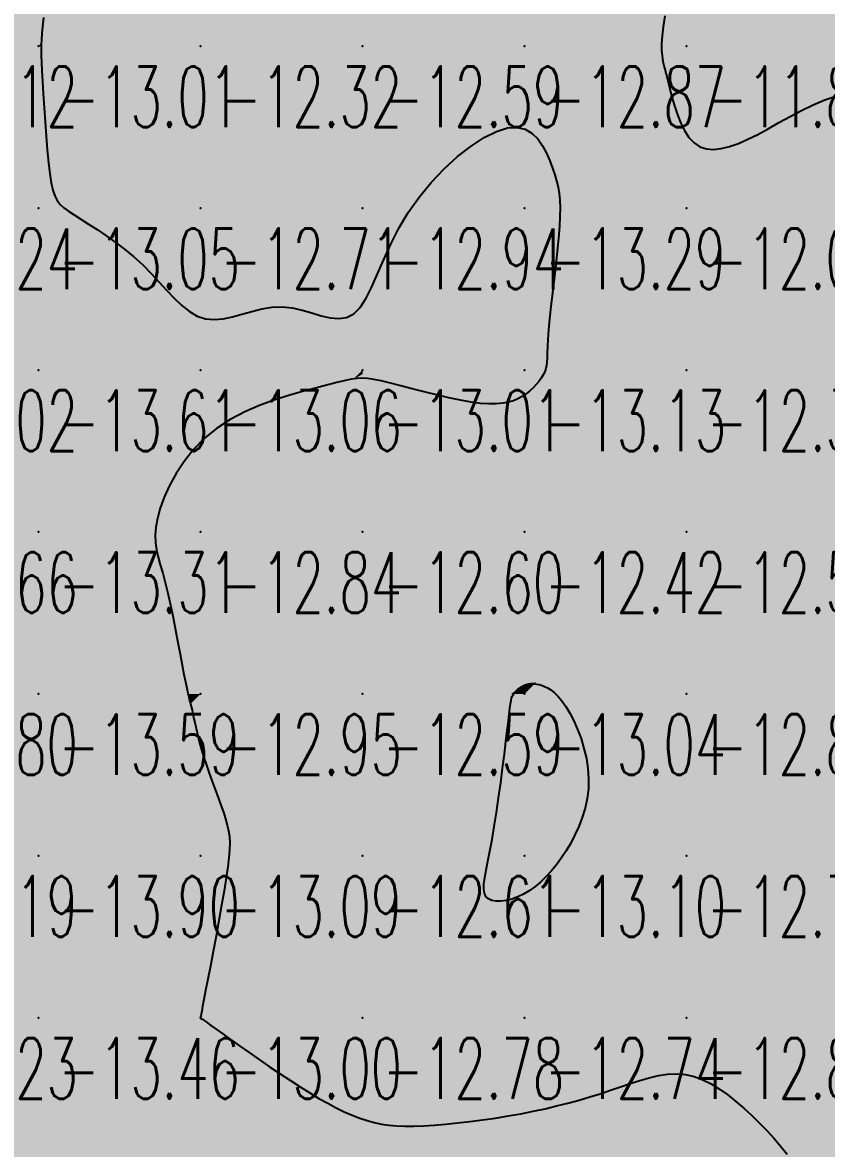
# Model space of a CAD drawing. Header units: millimetres. Extents: x 88261 to 90953, y 390274 to 392322.
# Drawn here: x 90019.3 to 90068.9, y 390419.2 to 390488.7 of the extents above; entities that cross this region are included whole.
import ezdxf
from ezdxf.enums import TextEntityAlignment as Align

# ---------------------------------------------------------------- set-up
doc = ezdxf.new("R2010")
doc.units = ezdxf.units.MM
doc.header["$LTSCALE"] = 25
for name, color, linetype in [('CN_03_00', 7, 'Continuous'), ('COTEAlt', 7, 'Continuous'), ('TN_COLORIAGE', 7, 'Continuous')]:
    doc.layers.add(name, color=color, linetype=linetype)
doc.styles.add('Simplex 1.0', font='Simplex.shx', dxfattribs={"width": 0.99, "height": 2.5})
doc.styles.get("Standard").update_dxf_attribs({"font": 'times.ttf'})

# ---------------------------------------------------------------- blocks, each defined once
blk = doc.blocks.new('COTE')
at = {"color": 0}
blk.add_point((0, 0), dxfattribs=at)
at = {"layer": 'COTEAlt'}
blk.add_attdef('ALT', text='', height=3.75, dxfattribs=at).set_placement((1.25, -1.25), align=Align.TOP_LEFT)

msp = doc.modelspace()

# ---------------------------------------------------------------- linework, layer by layer
at = {"layer": 'CN_03_00', "flags": 128}
for points, elevation in [([(90020.558, 390489.015), (90020.505, 390488.459), (90020.465, 390488.018), (90020.437, 390487.654), (90020.421, 390487.331), (90020.417, 390487.012), (90020.424, 390486.661), (90020.441, 390486.239), (90020.468, 390485.712), (90020.505, 390485.052), (90020.549, 390484.285), (90020.602, 390483.444), (90020.661, 390482.564), (90020.727, 390481.68), (90020.799, 390480.827), (90020.876, 390480.04), (90020.957, 390479.353), (90021.043, 390478.792), (90021.141, 390478.344), (90021.259, 390477.988), (90021.406, 390477.702), (90021.591, 390477.464), (90021.822, 390477.251), (90022.108, 390477.043), (90022.456, 390476.817), (90022.872, 390476.555), (90023.347, 390476.255), (90023.867, 390475.918), (90024.419, 390475.546), (90024.99, 390475.14), (90025.566, 390474.701), (90026.136, 390474.231), (90026.685, 390473.732), (90027.204, 390473.208), (90027.698, 390472.675), (90028.174, 390472.154), (90028.639, 390471.663), (90029.102, 390471.223), (90029.571, 390470.853), (90030.053, 390470.573), (90030.556, 390470.403), (90031.086, 390470.353), (90031.641, 390470.404), (90032.217, 390470.524), (90032.81, 390470.686), (90033.417, 390470.858), (90034.034, 390471.011), (90034.657, 390471.116), (90035.282, 390471.144), (90035.905, 390471.075), (90036.521, 390470.936), (90037.122, 390470.764), (90037.704, 390470.597), (90038.26, 390470.47), (90038.784, 390470.422), (90039.27, 390470.49), (90039.711, 390470.71), (90040.106, 390471.11), (90040.47, 390471.673), (90040.821, 390472.373), (90041.18, 390473.181), (90041.564, 390474.072), (90041.994, 390475.018), (90042.487, 390475.992), (90043.064, 390476.968), (90043.736, 390477.92), (90044.486, 390478.826), (90045.287, 390479.667), (90046.116, 390480.422), (90046.946, 390481.072), (90047.754, 390481.596), (90048.513, 390481.975), (90049.199, 390482.188), (90049.792, 390482.224), (90050.296, 390482.103), (90050.72, 390481.854), (90051.074, 390481.507), (90051.366, 390481.09), (90051.607, 390480.632), (90051.805, 390480.163), (90051.97, 390479.712), (90052.109, 390479.299), (90052.224, 390478.913), (90052.315, 390478.536), (90052.382, 390478.148), (90052.423, 390477.73), (90052.44, 390477.263), (90052.431, 390476.729), (90052.397, 390476.107), (90052.338, 390475.386), (90052.26, 390474.588), (90052.169, 390473.739), (90052.071, 390472.869), (90051.972, 390472.004), (90051.878, 390471.173), (90051.795, 390470.404), (90051.731, 390469.724), (90051.688, 390469.156), (90051.662, 390468.689), (90051.647, 390468.308), (90051.635, 390467.998), (90051.621, 390467.741), (90051.597, 390467.524), (90051.557, 390467.328), (90051.494, 390467.139), (90051.403, 390466.944), (90051.284, 390466.743), (90051.14, 390466.54), (90050.972, 390466.338), (90050.782, 390466.14), (90050.572, 390465.951), (90050.344, 390465.774), (90050.101, 390465.612), (90049.842, 390465.469), (90049.561, 390465.348), (90049.249, 390465.252), (90048.899, 390465.184), (90048.502, 390465.148), (90048.051, 390465.146), (90047.536, 390465.182), (90046.949, 390465.259), (90046.288, 390465.378), (90045.571, 390465.53), (90044.821, 390465.706), (90044.063, 390465.894), (90043.318, 390466.084), (90042.612, 390466.266), (90041.968, 390466.429), (90041.408, 390466.563), (90040.948, 390466.659), (90040.566, 390466.717), (90040.232, 390466.739), (90039.913, 390466.724), (90039.58, 390466.676), (90039.202, 390466.595), (90038.747, 390466.483), (90038.186, 390466.34), (90037.497, 390466.168), (90036.699, 390465.961), (90035.821, 390465.713), (90034.893, 390465.417), (90033.942, 390465.067), (90032.997, 390464.657), (90032.088, 390464.181), (90031.244, 390463.631), (90030.488, 390463.007), (90029.823, 390462.324), (90029.245, 390461.6), (90028.754, 390460.857), (90028.346, 390460.114), (90028.019, 390459.391), (90027.769, 390458.707), (90027.596, 390458.082), (90027.495, 390457.529), (90027.458, 390457.034), (90027.476, 390456.577), (90027.54, 390456.136), (90027.642, 390455.69), (90027.772, 390455.219), (90027.921, 390454.702), (90028.081, 390454.117), (90028.243, 390453.453), (90028.405, 390452.725), (90028.563, 390451.96), (90028.716, 390451.182), (90028.861, 390450.416), (90028.997, 390449.689), (90029.12, 390449.024), (90029.229, 390448.448), (90029.322, 390447.977), (90029.401, 390447.6), (90029.468, 390447.299), (90029.527, 390447.053), (90029.58, 390446.844), (90029.63, 390446.652), (90029.679, 390446.459), (90029.73, 390446.245), (90029.785, 390445.995), (90029.847, 390445.707), (90029.917, 390445.384), (90029.997, 390445.028), (90030.09, 390444.642), (90030.197, 390444.228), (90030.32, 390443.788), (90030.461, 390443.324), (90030.621, 390442.841), (90030.795, 390442.344), (90030.977, 390441.842), (90031.161, 390441.342), (90031.341, 390440.853), (90031.511, 390440.38), (90031.666, 390439.934), (90031.799, 390439.52), (90031.905, 390439.143), (90031.983, 390438.786), (90032.033, 390438.427), (90032.054, 390438.047), (90032.045, 390437.623), (90032.007, 390437.135), (90031.938, 390436.563), (90031.838, 390435.884), (90031.709, 390435.088), (90031.555, 390434.199), (90031.386, 390433.255), (90031.209, 390432.289), (90031.03, 390431.337), (90030.859, 390430.436), (90030.703, 390429.618), (90030.569, 390428.922), (90030.462, 390428.371), (90030.383, 390427.957), (90030.325, 390427.659), (90030.287, 390427.459), (90030.263, 390427.336), (90030.251, 390427.273), (90030.246, 390427.248), (90030.245, 390427.243), (90030.245, 390427.241), (90030.245, 390427.24), (90030.245, 390427.239), (90030.245, 390427.239), (90030.246, 390427.238), (90030.246, 390427.238), (90030.246, 390427.237), (90030.246, 390427.237), (90030.249, 390427.235), (90030.262, 390427.225), (90030.298, 390427.199), (90030.369, 390427.148), (90030.485, 390427.065), (90030.657, 390426.941), (90030.898, 390426.768), (90031.218, 390426.538), (90031.625, 390426.246), (90032.109, 390425.901), (90032.654, 390425.514), (90033.246, 390425.097), (90033.871, 390424.662), (90034.514, 390424.22), (90035.16, 390423.782), (90035.796, 390423.362), (90036.408, 390422.968), (90036.996, 390422.603), (90037.561, 390422.267), (90038.103, 390421.96), (90038.625, 390421.684), (90039.127, 390421.439), (90039.611, 390421.224), (90040.077, 390421.042), (90040.529, 390420.89), (90040.974, 390420.769), (90041.421, 390420.677), (90041.88, 390420.611), (90042.359, 390420.57), (90042.869, 390420.552), (90043.418, 390420.555), (90044.016, 390420.578), (90044.668, 390420.618), (90045.368, 390420.675), (90046.106, 390420.748), (90046.872, 390420.836), (90047.656, 390420.938), (90048.448, 390421.053), (90049.238, 390421.181), (90050.016, 390421.319), (90050.775, 390421.469), (90051.512, 390421.628), (90052.23, 390421.796), (90052.928, 390421.974), (90053.609, 390422.16), (90054.272, 390422.353), (90054.92, 390422.555), (90055.552, 390422.763), (90056.17, 390422.976), (90056.775, 390423.184), (90057.367, 390423.377), (90057.948, 390423.544), (90058.519, 390423.674), (90059.079, 390423.756), (90059.631, 390423.78), (90060.175, 390423.734), (90060.713, 390423.61), (90061.243, 390423.415), (90061.766, 390423.156), (90062.282, 390422.842), (90062.791, 390422.481), (90063.292, 390422.082), (90063.787, 390421.652), (90064.274, 390421.201), (90064.752, 390420.735), (90065.215, 390420.261), (90065.657, 390419.781), (90066.069, 390419.299), (90066.444, 390418.821)], -13), ([(90058.903, 390489.109), (90058.803, 390488.442), (90058.739, 390487.879), (90058.709, 390487.406), (90058.709, 390487), (90058.737, 390486.638), (90058.79, 390486.297), (90058.865, 390485.954), (90058.957, 390485.586), (90059.066, 390485.17), (90059.187, 390484.692), (90059.325, 390484.165), (90059.484, 390483.613), (90059.666, 390483.058), (90059.876, 390482.523), (90060.117, 390482.031), (90060.394, 390481.604), (90060.711, 390481.265), (90061.07, 390481.032), (90061.471, 390480.901), (90061.911, 390480.864), (90062.389, 390480.912), (90062.903, 390481.038), (90063.451, 390481.232), (90064.031, 390481.487), (90064.642, 390481.794), (90065.28, 390482.143), (90065.944, 390482.518), (90066.63, 390482.902), (90067.333, 390483.276), (90068.052, 390483.625), (90068.783, 390483.93), (90069.522, 390484.174)], -12)]:
    msp.add_lwpolyline(points, dxfattribs=dict(at, elevation=elevation))
at = {"layer": 'CN_03_00', "elevation": -13, "flags": 128}
msp.add_lwpolyline([(90052.516, 390437.101), (90052.21, 390436.682), (90051.893, 390436.295), (90051.568, 390435.941), (90051.233, 390435.621), (90050.891, 390435.336), (90050.541, 390435.087), (90050.185, 390434.876), (90049.824, 390434.704), (90049.465, 390434.572), (90049.119, 390434.483), (90048.792, 390434.438), (90048.495, 390434.438), (90048.236, 390434.486), (90048.023, 390434.583), (90047.866, 390434.731), (90047.77, 390434.932), (90047.731, 390435.19), (90047.741, 390435.512), (90047.791, 390435.901), (90047.874, 390436.365), (90047.982, 390436.907), (90048.107, 390437.533), (90048.242, 390438.248), (90048.379, 390439.052), (90048.515, 390439.923), (90048.648, 390440.833), (90048.776, 390441.753), (90048.896, 390442.657), (90049.005, 390443.515), (90049.102, 390444.301), (90049.184, 390444.986), (90049.25, 390445.549), (90049.303, 390445.999), (90049.346, 390446.351), (90049.382, 390446.622), (90049.416, 390446.826), (90049.452, 390446.979), (90049.493, 390447.096), (90049.542, 390447.194), (90049.603, 390447.285), (90049.675, 390447.371), (90049.755, 390447.453), (90049.843, 390447.528), (90049.936, 390447.598), (90050.032, 390447.661), (90050.13, 390447.717), (90050.228, 390447.765), (90050.325, 390447.806), (90050.422, 390447.839), (90050.522, 390447.862), (90050.627, 390447.875), (90050.739, 390447.878), (90050.86, 390447.871), (90050.993, 390447.851), (90051.141, 390447.819), (90051.304, 390447.774), (90051.482, 390447.707), (90051.674, 390447.613), (90051.878, 390447.484), (90052.094, 390447.312), (90052.319, 390447.09), (90052.554, 390446.811), (90052.796, 390446.466), (90053.043, 390446.052), (90053.287, 390445.576), (90053.52, 390445.048), (90053.733, 390444.479), (90053.917, 390443.879), (90054.062, 390443.26), (90054.161, 390442.63), (90054.205, 390442.001), (90054.186, 390441.382), (90054.11, 390440.777), (90053.983, 390440.187), (90053.811, 390439.615), (90053.601, 390439.063), (90053.361, 390438.533), (90053.095, 390438.028), (90052.812, 390437.55), (90052.516, 390437.101)], close=True, dxfattribs=at)
at = {"layer": 'TN_COLORIAGE', "color": 221}
for points in [[(90010.249, 390497.239, -13.061), (90010.249, 390487.239, -13.061), (90020.249, 390497.239, -13.061)], [(90010.249, 390487.239, -13.061), (90020.249, 390487.239, -13.061), (90020.249, 390497.239, -13.061)], [(90020.249, 390497.239, -13), (90021.335, 390497.239, -13), (90020.249, 390487.239, -13), (90020.411, 390487.402, -13)], [(90020.37, 390487.239, -13.008), (90020.411, 390487.402, -13.008), (90020.249, 390487.239, -13.008)], [(90010.249, 390477.239, -13.008), (90020.249, 390477.239, -13.008), (90020.249, 390487.239, -13.008)], [(90010.249, 390487.239, -13.008), (90010.249, 390477.239, -13.008), (90020.249, 390487.239, -13.008)], [(90020.249, 390477.239, -13), (90020.919, 390477.91, -13), (90020.249, 390487.239, -13), (90020.37, 390487.239, -13)], [(90050.249, 390484.168, -13.295), (90041.972, 390477.239, -13.295), (90050.249, 390477.239, -13.295)], [(90052.225, 390479.216, -13.295), (90050.249, 390484.168, -13.295), (90050.249, 390477.239, -13.295)], [(90052.225, 390479.216, -13.295), (90052.67, 390477.239, -13.295), (90050.249, 390477.239, -13.295)], [(90020.919, 390477.91, -13.049), (90021.694, 390477.239, -13.049), (90020.249, 390477.239, -13.049)], [(90010.249, 390467.532, -13.049), (90010.485, 390467.475, -13.049), (90010.249, 390477.239, -13.049), (90020.249, 390477.239, -13.049)], [(90010.806, 390467.239, -13.049), (90010.485, 390467.475, -13.049), (90020.249, 390467.239, -13.049), (90020.249, 390477.239, -13.049)], [(90020.249, 390467.239, -13), (90027.042, 390474.033, -13), (90020.249, 390477.239, -13), (90021.694, 390477.239, -13)], [(90040.249, 390467.239, -13.295), (90050.249, 390467.239, -13.295), (90050.249, 390477.239, -13.295)], [(90050.249, 390477.239, -13), (90041.972, 390477.239, -13), (90040.249, 390467.239, -13), (90040.249, 390468.683, -13)], [(90050.249, 390477.239, -13), (90052.67, 390477.239, -13), (90050.249, 390467.239, -13), (90051.476, 390468.467, -13)], [(90020.249, 390467.239, -13), (90027.042, 390474.033, -13), (90030.249, 390467.239, -13), (90030.249, 390469.023, -13)], [(90030.249, 390467.239, -13), (90035.298, 390472.289, -13), (90040.249, 390467.239, -13), (90040.249, 390468.683, -13)], [(90030.249, 390469.023, -13.063), (90035.298, 390472.289, -13.063), (90030.249, 390467.239, -13.063)], [(90051.476, 390468.467, -13.129), (90051.81, 390467.239, -13.129), (90050.249, 390467.239, -13.129)], [(90010.249, 390466.612, -13.61), (90010.806, 390467.239, -13.61), (90010.249, 390457.239, -13.61), (90020.249, 390467.239, -13.61)], [(90010.249, 390457.239, -13.61), (90020.249, 390457.239, -13.61), (90020.249, 390467.239, -13.61)], [(90020.249, 390457.239, -13), (90026.815, 390457.239, -13), (90030.249, 390467.239, -13), (90030.249, 390464.476, -13)], [(90020.249, 390467.239, -13.063), (90020.249, 390457.239, -13.063), (90030.249, 390467.239, -13.063)], [(90030.249, 390467.239, -13), (90030.249, 390464.476, -13), (90040.249, 390467.239, -13), (90039.655, 390466.645, -13)], [(90040.249, 390466.986, -13.01), (90039.655, 390466.645, -13.01), (90040.249, 390467.239, -13.01)], [(90050.249, 390467.239, -13), (90047.799, 390464.79, -13), (90040.249, 390467.239, -13), (90040.249, 390466.986, -13)], [(90050.249, 390465.41, -13.129), (90047.799, 390464.79, -13.129), (90050.249, 390467.239, -13.129)], [(90051.81, 390467.239, -13.129), (90050.249, 390465.41, -13.129), (90050.249, 390467.239, -13.129)], [(90010.249, 390447.239, -13.313), (90020.249, 390447.239, -13.313), (90020.249, 390457.239, -13.313)], [(90010.249, 390457.239, -13.313), (90010.249, 390447.239, -13.313), (90020.249, 390457.239, -13.313)], [(90020.249, 390447.239, -13), (90028.066, 390455.056, -13), (90020.249, 390457.239, -13), (90026.815, 390457.239, -13)], [(90028.066, 390455.056, -13.587), (90029.406, 390447.239, -13.587), (90020.249, 390447.239, -13.587)], [(90050.249, 390447.849, -13.037), (90049.409, 390447.239, -13.037), (90050.249, 390447.239, -13.037)], [(90050.249, 390447.849, -13.037), (90050.966, 390447.957, -13.037), (90050.249, 390447.239, -13.037)], [(90050.966, 390447.957, -13.037), (90052.729, 390447.239, -13.037), (90050.249, 390447.239, -13.037)], [(90010.249, 390442.076, -13.587), (90013.396, 390440.387, -13.587), (90010.249, 390447.239, -13.587), (90020.249, 390447.239, -13.587)], [(90016.706, 390437.239, -13.587), (90013.396, 390440.387, -13.587), (90020.249, 390437.239, -13.587), (90020.249, 390447.239, -13.587)], [(90020.249, 390437.239, -13), (90029.681, 390446.671, -13), (90020.249, 390447.239, -13), (90029.406, 390447.239, -13)], [(90050.249, 390437.239, -13), (90048.225, 390437.239, -13), (90050.249, 390447.239, -13), (90049.368, 390446.359, -13)], [(90049.409, 390447.239, -13.037), (90049.368, 390446.359, -13.037), (90050.249, 390447.239, -13.037)], [(90050.249, 390437.239, -13), (90054.892, 390441.882, -13), (90050.249, 390447.239, -13), (90052.729, 390447.239, -13)], [(90020.249, 390437.239, -13), (90029.681, 390446.671, -13), (90030.249, 390437.239, -13), (90030.249, 390443.548, -13)], [(90032.093, 390439.084, -13.092), (90030.249, 390443.548, -13.092), (90030.249, 390437.239, -13.092)], [(90052.933, 390437.239, -13.098), (90054.892, 390441.882, -13.098), (90050.249, 390437.239, -13.098)], [(90032.093, 390439.084, -13.092), (90032.172, 390437.239, -13.092), (90030.249, 390437.239, -13.092)], [(90017.115, 390434.106, -13.461), (90013.224, 390427.239, -13.461), (90020.249, 390437.239, -13.461), (90020.249, 390427.239, -13.461)], [(90016.706, 390437.239, -13.896), (90017.115, 390434.106, -13.896), (90020.249, 390437.239, -13.896)], [(90020.249, 390427.239, -13), (90030.244, 390427.239, -13), (90030.249, 390437.239, -13), (90030.249, 390427.263, -13)], [(90020.249, 390437.239, -13.092), (90020.249, 390427.239, -13.092), (90030.249, 390437.239, -13.092)], [(90032.172, 390437.239, -13.092), (90030.249, 390427.263, -13.092), (90030.249, 390437.239, -13.092)], [(90048.225, 390437.239, -13.098), (90047.181, 390434.171, -13.098), (90050.249, 390437.239, -13.098)], [(90050.249, 390434.461, -13.098), (90047.181, 390434.171, -13.098), (90050.249, 390437.239, -13.098)], [(90052.933, 390437.239, -13.098), (90050.249, 390434.461, -13.098), (90050.249, 390437.239, -13.098)], [(90013.224, 390427.239, -13.461), (90013.632, 390420.623, -13.461), (90020.249, 390427.239, -13.461)], [(90018.291, 390417.239, -13.461), (90013.632, 390420.623, -13.461), (90020.249, 390417.239, -13.461), (90020.249, 390427.239, -13.461)], [(90020.249, 390417.239, -13), (90030.246, 390427.237, -13), (90020.249, 390427.239, -13), (90030.244, 390427.239, -13)], [(90020.249, 390417.239, -13), (90030.246, 390427.237, -13), (90030.249, 390417.239, -13), (90030.249, 390427.232, -13)], [(90036.069, 390423.06, -13.309), (90030.249, 390427.232, -13.309), (90030.249, 390417.239, -13.309)], [(90060.249, 390417.239, -13), (90060.249, 390424.591, -13), (90050.249, 390417.239, -13), (90055.704, 390422.694, -13)], [(90064.353, 390421.344, -13.389), (90060.249, 390424.591, -13.389), (90060.249, 390417.239, -13.389)], [(90030.249, 390417.239, -13), (90036.069, 390423.06, -13), (90040.249, 390417.239, -13), (90040.249, 390420.7, -13)], [(90050.249, 390421.208, -13.168), (90055.704, 390422.694, -13.168), (90050.249, 390417.239, -13.168)], [(90064.353, 390421.344, -13.389), (90067.98, 390417.239, -13.389), (90060.249, 390417.239, -13.389)], [(90050.249, 390417.239, -13), (90050.249, 390421.208, -13), (90040.249, 390417.239, -13), (90043.399, 390420.39, -13)], [(90043.399, 390420.39, -13.117), (90040.249, 390420.7, -13.117), (90040.249, 390417.239, -13.117)]]:
    msp.add_solid(points, dxfattribs=at)
at = {"layer": 'TN_COLORIAGE', "color": 211}
for points in [[(90020.411, 390487.402, -12.322), (90020.37, 390487.239, -12.322), (90030.249, 390497.239, -12.322), (90030.249, 390487.239, -12.322)], [(90020.411, 390487.402, -12.498), (90021.335, 390497.239, -12.498), (90030.249, 390497.239, -12.498)], [(90030.249, 390497.239, -12.558), (90030.249, 390487.239, -12.558), (90040.249, 390497.239, -12.558)], [(90030.249, 390487.239, -12.558), (90040.249, 390487.239, -12.558), (90040.249, 390497.239, -12.558)], [(90040.249, 390487.239, -12.744), (90050.249, 390487.239, -12.744), (90050.249, 390497.239, -12.744)], [(90040.249, 390497.239, -12.744), (90040.249, 390487.239, -12.744), (90050.249, 390497.239, -12.744)], [(90050.249, 390497.239, -12.034), (90050.249, 390487.239, -12.034), (90060.249, 390497.239, -12.034)], [(90050.249, 390487.239, -12), (90058.409, 390487.239, -12), (90060.249, 390497.239, -12), (90060.249, 390495.768, -12)], [(90020.37, 390487.239, -12.322), (90020.919, 390477.91, -12.322), (90030.249, 390487.239, -12.322)], [(90021.694, 390477.239, -12.322), (90020.919, 390477.91, -12.322), (90030.249, 390477.239, -12.322), (90030.249, 390487.239, -12.322)], [(90030.249, 390487.239, -12.588), (90030.249, 390477.239, -12.588), (90040.249, 390487.239, -12.588)], [(90030.249, 390477.239, -12.588), (90040.249, 390477.239, -12.588), (90040.249, 390487.239, -12.588)], [(90041.972, 390477.239, -12.869), (90050.249, 390484.168, -12.869), (90040.249, 390477.239, -12.869), (90050.249, 390487.239, -12.869)], [(90040.249, 390487.239, -12.869), (90040.249, 390477.239, -12.869), (90050.249, 390487.239, -12.869)], [(90050.249, 390484.168, -12), (90052.225, 390479.216, -12), (90050.249, 390487.239, -12), (90058.934, 390485.925, -12)], [(90058.934, 390485.925, -12.869), (90058.409, 390487.239, -12.869), (90050.249, 390487.239, -12.869)], [(90052.67, 390477.239, -12), (90052.225, 390479.216, -12), (90060.249, 390477.239, -12), (90058.934, 390485.925, -12)], [(90058.934, 390485.925, -12.078), (90060.249, 390480.084, -12.078), (90060.249, 390477.239, -12.078)], [(90070.249, 390477.239, -12), (90070.249, 390485.364, -12), (90060.249, 390477.239, -12), (90064.338, 390481.329, -12)], [(90060.249, 390480.084, -12.078), (90064.338, 390481.329, -12.078), (90060.249, 390477.239, -12.078)], [(90021.694, 390477.239, -12.712), (90027.042, 390474.033, -12.712), (90030.249, 390477.239, -12.712)], [(90030.249, 390469.023, -12.712), (90027.042, 390474.033, -12.712), (90030.249, 390477.239, -12.712)], [(90035.298, 390472.289, -12.712), (90030.249, 390469.023, -12.712), (90040.249, 390477.239, -12.712), (90030.249, 390477.239, -12.712)], [(90040.249, 390468.683, -12.939), (90035.298, 390472.289, -12.939), (90040.249, 390477.239, -12.939)], [(90040.249, 390468.683, -12.939), (90041.972, 390477.239, -12.939), (90040.249, 390477.239, -12.939)], [(90051.81, 390467.239, -12.078), (90051.476, 390468.467, -12.078), (90060.249, 390467.239, -12.078), (90060.249, 390477.239, -12.078)], [(90051.476, 390468.467, -12.078), (90052.67, 390477.239, -12.078), (90060.249, 390477.239, -12.078)], [(90060.249, 390477.239, -12.488), (90060.249, 390467.239, -12.488), (90070.249, 390477.239, -12.488)], [(90060.249, 390467.239, -12.488), (90070.249, 390467.239, -12.488), (90070.249, 390477.239, -12.488)], [(90050.249, 390457.239, -12.303), (90060.249, 390457.239, -12.303), (90060.249, 390467.239, -12.303)], [(90050.249, 390465.41, -12.303), (90051.81, 390467.239, -12.303), (90050.249, 390457.239, -12.303), (90060.249, 390467.239, -12.303)], [(90060.249, 390467.239, -12.46), (90060.249, 390457.239, -12.46), (90070.249, 390467.239, -12.46)], [(90060.249, 390457.239, -12.46), (90070.249, 390457.239, -12.46), (90070.249, 390467.239, -12.46)], [(90039.655, 390466.645, -12.602), (90040.249, 390466.986, -12.602), (90030.249, 390457.239, -12.602), (90040.249, 390457.239, -12.602)], [(90039.655, 390466.645, -12.836), (90030.249, 390464.476, -12.836), (90030.249, 390457.239, -12.836)], [(90040.249, 390466.986, -12.602), (90047.799, 390464.79, -12.602), (90040.249, 390457.239, -12.602)], [(90047.799, 390464.79, -12.424), (90050.249, 390465.41, -12.424), (90040.249, 390457.239, -12.424), (90050.249, 390457.239, -12.424)], [(90030.249, 390464.476, -12.836), (90026.815, 390457.239, -12.836), (90030.249, 390457.239, -12.836)], [(90026.815, 390457.239, -12.836), (90028.066, 390455.056, -12.836), (90030.249, 390457.239, -12.836)], [(90029.406, 390447.239, -12.836), (90028.066, 390455.056, -12.836), (90030.249, 390447.239, -12.836), (90030.249, 390457.239, -12.836)], [(90030.249, 390457.239, -12.602), (90030.249, 390447.239, -12.602), (90040.249, 390457.239, -12.602)], [(90030.249, 390447.239, -12.602), (90040.249, 390447.239, -12.602), (90040.249, 390457.239, -12.602)], [(90049.409, 390447.239, -12.424), (90050.249, 390447.849, -12.424), (90040.249, 390447.239, -12.424), (90050.249, 390457.239, -12.424)], [(90040.249, 390457.239, -12.424), (90040.249, 390447.239, -12.424), (90050.249, 390457.239, -12.424)], [(90050.966, 390447.957, -12.424), (90050.249, 390447.849, -12.424), (90060.249, 390457.239, -12.424), (90050.249, 390457.239, -12.424)], [(90052.729, 390447.239, -12.516), (90050.966, 390447.957, -12.516), (90060.249, 390447.239, -12.516), (90060.249, 390457.239, -12.516)], [(90060.249, 390457.239, -12.18), (90060.249, 390447.239, -12.18), (90070.249, 390457.239, -12.18)], [(90060.249, 390447.239, -12.18), (90070.249, 390447.239, -12.18), (90070.249, 390457.239, -12.18)], [(90029.406, 390447.239, -12.946), (90029.681, 390446.671, -12.946), (90030.249, 390447.239, -12.946)], [(90030.249, 390443.548, -12.946), (90029.681, 390446.671, -12.946), (90030.249, 390447.239, -12.946)], [(90030.249, 390443.548, -12.592), (90032.093, 390439.084, -12.592), (90030.249, 390447.239, -12.592), (90040.249, 390447.239, -12.592)], [(90032.172, 390437.239, -12.592), (90032.093, 390439.084, -12.592), (90040.249, 390437.239, -12.592), (90040.249, 390447.239, -12.592)], [(90049.368, 390446.359, -12.592), (90049.409, 390447.239, -12.592), (90040.249, 390437.239, -12.592), (90040.249, 390447.239, -12.592)], [(90052.729, 390447.239, -12.887), (90054.892, 390441.882, -12.887), (90060.249, 390447.239, -12.887)], [(90054.892, 390441.882, -12.732), (90052.933, 390437.239, -12.732), (90060.249, 390447.239, -12.732), (90060.249, 390437.239, -12.732)], [(90060.249, 390437.239, -12.423), (90070.249, 390437.239, -12.423), (90070.249, 390447.239, -12.423)], [(90060.249, 390447.239, -12.423), (90060.249, 390437.239, -12.423), (90070.249, 390447.239, -12.423)], [(90049.368, 390446.359, -12.613), (90048.225, 390437.239, -12.613), (90040.249, 390437.239, -12.613)], [(90030.249, 390427.263, -12.613), (90032.172, 390437.239, -12.613), (90030.249, 390427.239, -12.613), (90040.249, 390437.239, -12.613)], [(90030.249, 390427.239, -12.613), (90040.249, 390427.239, -12.613), (90040.249, 390437.239, -12.613)], [(90047.181, 390434.171, -12.613), (90048.225, 390437.239, -12.613), (90040.249, 390427.239, -12.613), (90040.249, 390437.239, -12.613)], [(90050.249, 390427.239, -12.732), (90060.249, 390427.239, -12.732), (90060.249, 390437.239, -12.732)], [(90050.249, 390434.461, -12.732), (90052.933, 390437.239, -12.732), (90050.249, 390427.239, -12.732), (90060.249, 390437.239, -12.732)], [(90060.249, 390427.239, -12.365), (90070.249, 390427.239, -12.365), (90070.249, 390437.239, -12.365)], [(90060.249, 390437.239, -12.365), (90060.249, 390427.239, -12.365), (90070.249, 390437.239, -12.365)], [(90047.181, 390434.171, -12.745), (90050.249, 390434.461, -12.745), (90040.249, 390427.239, -12.745), (90050.249, 390427.239, -12.745)], [(90030.249, 390427.263, -13), (90030.244, 390427.239, -13), (90030.249, 390427.239, -13)], [(90030.244, 390427.239, -13), (90030.246, 390427.237, -13), (90030.249, 390427.239, -13)], [(90030.249, 390427.232, -13), (90030.246, 390427.237, -13), (90030.249, 390427.239, -13)], [(90030.249, 390427.232, -12.778), (90036.069, 390423.06, -12.778), (90030.249, 390427.239, -12.778), (90040.249, 390427.239, -12.778)], [(90040.249, 390420.7, -12.778), (90036.069, 390423.06, -12.778), (90040.249, 390427.239, -12.778)], [(90040.249, 390420.7, -12.745), (90043.399, 390420.39, -12.745), (90040.249, 390427.239, -12.745), (90050.249, 390427.239, -12.745)], [(90043.399, 390420.39, -12.745), (90050.249, 390421.208, -12.745), (90050.249, 390427.239, -12.745)], [(90055.704, 390422.694, -12.745), (90050.249, 390421.208, -12.745), (90060.249, 390427.239, -12.745), (90050.249, 390427.239, -12.745)], [(90055.704, 390422.694, -12.86), (90060.249, 390424.591, -12.86), (90060.249, 390427.239, -12.86)], [(90060.249, 390424.591, -12.442), (90064.353, 390421.344, -12.442), (90060.249, 390427.239, -12.442), (90070.249, 390427.239, -12.442)], [(90067.98, 390417.239, -12.442), (90064.353, 390421.344, -12.442), (90070.249, 390417.239, -12.442), (90070.249, 390427.239, -12.442)]]:
    msp.add_solid(points, dxfattribs=at)
at = {"layer": 'TN_COLORIAGE', "color": 201}
for points in [[(90060.249, 390487.239, -11.794), (90070.249, 390487.239, -11.794), (90070.249, 390497.239, -11.794)], [(90060.249, 390495.768, -11.794), (90061.662, 390497.239, -11.794), (90060.249, 390487.239, -11.794), (90070.249, 390497.239, -11.794)], [(90060.249, 390495.768, -11.804), (90058.409, 390487.239, -11.804), (90060.249, 390487.239, -11.804)], [(90058.409, 390487.239, -11.804), (90058.934, 390485.925, -11.804), (90060.249, 390487.239, -11.804)], [(90060.249, 390480.084, -11.804), (90058.934, 390485.925, -11.804), (90060.249, 390487.239, -11.804)], [(90064.338, 390481.329, -11.804), (90060.249, 390480.084, -11.804), (90070.249, 390487.239, -11.804), (90060.249, 390487.239, -11.804)], [(90064.338, 390481.329, -11.887), (90070.249, 390485.364, -11.887), (90070.249, 390487.239, -11.887)]]:
    msp.add_solid(points, dxfattribs=at)

# ---------------------------------------------------------------- block references
at = {"layer": 'COTEAlt'}
ref = msp.add_blockref('COTE', (90010.249, 390487.239), dxfattribs=at)
ref.add_attrib('ALT', '-13.12', dxfattribs={"height": 3.75, "style": 'Simplex 1.0', "width": 0.6}).set_placement((90011.499, 390485.989), align=Align.TOP_LEFT)
ref = msp.add_blockref('COTE', (90020.249, 390487.239), dxfattribs=at)
ref.add_attrib('ALT', '-13.01', dxfattribs={"height": 3.75, "style": 'Simplex 1.0', "width": 0.6}).set_placement((90021.499, 390485.989), align=Align.TOP_LEFT)
ref = msp.add_blockref('COTE', (90030.249, 390487.239), dxfattribs=at)
ref.add_attrib('ALT', '-12.32', dxfattribs={"height": 3.75, "style": 'Simplex 1.0', "width": 0.6}).set_placement((90031.499, 390485.989), align=Align.TOP_LEFT)
ref = msp.add_blockref('COTE', (90040.249, 390487.239), dxfattribs=at)
ref.add_attrib('ALT', '-12.59', dxfattribs={"height": 3.75, "style": 'Simplex 1.0', "width": 0.6}).set_placement((90041.499, 390485.989), align=Align.TOP_LEFT)
ref = msp.add_blockref('COTE', (90050.249, 390487.239), dxfattribs=at)
ref.add_attrib('ALT', '-12.87', dxfattribs={"height": 3.75, "style": 'Simplex 1.0', "width": 0.6}).set_placement((90051.499, 390485.989), align=Align.TOP_LEFT)
ref = msp.add_blockref('COTE', (90060.249, 390487.239), dxfattribs=at)
ref.add_attrib('ALT', '-11.80', dxfattribs={"height": 3.75, "style": 'Simplex 1.0', "width": 0.6}).set_placement((90061.499, 390485.989), align=Align.TOP_LEFT)
ref = msp.add_blockref('COTE', (90010.249, 390477.239), dxfattribs=at)
ref.add_attrib('ALT', '-13.24', dxfattribs={"height": 3.75, "style": 'Simplex 1.0', "width": 0.6}).set_placement((90011.499, 390475.989), align=Align.TOP_LEFT)
ref = msp.add_blockref('COTE', (90020.249, 390477.239), dxfattribs=at)
ref.add_attrib('ALT', '-13.05', dxfattribs={"height": 3.75, "style": 'Simplex 1.0', "width": 0.6}).set_placement((90021.499, 390475.989), align=Align.TOP_LEFT)
ref = msp.add_blockref('COTE', (90030.249, 390477.239), dxfattribs=at)
ref.add_attrib('ALT', '-12.71', dxfattribs={"height": 3.75, "style": 'Simplex 1.0', "width": 0.6}).set_placement((90031.499, 390475.989), align=Align.TOP_LEFT)
ref = msp.add_blockref('COTE', (90040.249, 390477.239), dxfattribs=at)
ref.add_attrib('ALT', '-12.94', dxfattribs={"height": 3.75, "style": 'Simplex 1.0', "width": 0.6}).set_placement((90041.499, 390475.989), align=Align.TOP_LEFT)
ref = msp.add_blockref('COTE', (90050.249, 390477.239), dxfattribs=at)
ref.add_attrib('ALT', '-13.29', dxfattribs={"height": 3.75, "style": 'Simplex 1.0', "width": 0.6}).set_placement((90051.499, 390475.989), align=Align.TOP_LEFT)
ref = msp.add_blockref('COTE', (90060.249, 390477.239), dxfattribs=at)
ref.add_attrib('ALT', '-12.08', dxfattribs={"height": 3.75, "style": 'Simplex 1.0', "width": 0.6}).set_placement((90061.499, 390475.989), align=Align.TOP_LEFT)
ref = msp.add_blockref('COTE', (90010.249, 390467.239), dxfattribs=at)
ref.add_attrib('ALT', '-14.02', dxfattribs={"height": 3.75, "style": 'Simplex 1.0', "width": 0.6}).set_placement((90011.499, 390465.989), align=Align.TOP_LEFT)
ref = msp.add_blockref('COTE', (90020.249, 390467.239), dxfattribs=at)
ref.add_attrib('ALT', '-13.61', dxfattribs={"height": 3.75, "style": 'Simplex 1.0', "width": 0.6}).set_placement((90021.499, 390465.989), align=Align.TOP_LEFT)
ref = msp.add_blockref('COTE', (90030.249, 390467.239), dxfattribs=at)
ref.add_attrib('ALT', '-13.06', dxfattribs={"height": 3.75, "style": 'Simplex 1.0', "width": 0.6}).set_placement((90031.499, 390465.989), align=Align.TOP_LEFT)
ref = msp.add_blockref('COTE', (90040.249, 390467.239), dxfattribs=at)
ref.add_attrib('ALT', '-13.01', dxfattribs={"height": 3.75, "style": 'Simplex 1.0', "width": 0.6}).set_placement((90041.499, 390465.989), align=Align.TOP_LEFT)
ref = msp.add_blockref('COTE', (90050.249, 390467.239), dxfattribs=at)
ref.add_attrib('ALT', '-13.13', dxfattribs={"height": 3.75, "style": 'Simplex 1.0', "width": 0.6}).set_placement((90051.499, 390465.989), align=Align.TOP_LEFT)
ref = msp.add_blockref('COTE', (90060.249, 390467.239), dxfattribs=at)
ref.add_attrib('ALT', '-12.30', dxfattribs={"height": 3.75, "style": 'Simplex 1.0', "width": 0.6}).set_placement((90061.499, 390465.989), align=Align.TOP_LEFT)
ref = msp.add_blockref('COTE', (90010.249, 390457.239), dxfattribs=at)
ref.add_attrib('ALT', '-13.66', dxfattribs={"height": 3.75, "style": 'Simplex 1.0', "width": 0.6}).set_placement((90011.499, 390455.989), align=Align.TOP_LEFT)
ref = msp.add_blockref('COTE', (90020.249, 390457.239), dxfattribs=at)
ref.add_attrib('ALT', '-13.31', dxfattribs={"height": 3.75, "style": 'Simplex 1.0', "width": 0.6}).set_placement((90021.499, 390455.989), align=Align.TOP_LEFT)
ref = msp.add_blockref('COTE', (90030.249, 390457.239), dxfattribs=at)
ref.add_attrib('ALT', '-12.84', dxfattribs={"height": 3.75, "style": 'Simplex 1.0', "width": 0.6}).set_placement((90031.499, 390455.989), align=Align.TOP_LEFT)
ref = msp.add_blockref('COTE', (90040.249, 390457.239), dxfattribs=at)
ref.add_attrib('ALT', '-12.60', dxfattribs={"height": 3.75, "style": 'Simplex 1.0', "width": 0.6}).set_placement((90041.499, 390455.989), align=Align.TOP_LEFT)
ref = msp.add_blockref('COTE', (90050.249, 390457.239), dxfattribs=at)
ref.add_attrib('ALT', '-12.42', dxfattribs={"height": 3.75, "style": 'Simplex 1.0', "width": 0.6}).set_placement((90051.499, 390455.989), align=Align.TOP_LEFT)
ref = msp.add_blockref('COTE', (90060.249, 390457.239), dxfattribs=at)
ref.add_attrib('ALT', '-12.52', dxfattribs={"height": 3.75, "style": 'Simplex 1.0', "width": 0.6}).set_placement((90061.499, 390455.989), align=Align.TOP_LEFT)
ref = msp.add_blockref('COTE', (90010.249, 390447.239), dxfattribs=at)
ref.add_attrib('ALT', '-13.80', dxfattribs={"height": 3.75, "style": 'Simplex 1.0', "width": 0.6}).set_placement((90011.499, 390445.989), align=Align.TOP_LEFT)
ref = msp.add_blockref('COTE', (90020.249, 390447.239), dxfattribs=at)
ref.add_attrib('ALT', '-13.59', dxfattribs={"height": 3.75, "style": 'Simplex 1.0', "width": 0.6}).set_placement((90021.499, 390445.989), align=Align.TOP_LEFT)
ref = msp.add_blockref('COTE', (90030.249, 390447.239), dxfattribs=at)
ref.add_attrib('ALT', '-12.95', dxfattribs={"height": 3.75, "style": 'Simplex 1.0', "width": 0.6}).set_placement((90031.499, 390445.989), align=Align.TOP_LEFT)
ref = msp.add_blockref('COTE', (90040.249, 390447.239), dxfattribs=at)
ref.add_attrib('ALT', '-12.59', dxfattribs={"height": 3.75, "style": 'Simplex 1.0', "width": 0.6}).set_placement((90041.499, 390445.989), align=Align.TOP_LEFT)
ref = msp.add_blockref('COTE', (90050.249, 390447.239), dxfattribs=at)
ref.add_attrib('ALT', '-13.04', dxfattribs={"height": 3.75, "style": 'Simplex 1.0', "width": 0.6}).set_placement((90051.499, 390445.989), align=Align.TOP_LEFT)
ref = msp.add_blockref('COTE', (90060.249, 390447.239), dxfattribs=at)
ref.add_attrib('ALT', '-12.89', dxfattribs={"height": 3.75, "style": 'Simplex 1.0', "width": 0.6}).set_placement((90061.499, 390445.989), align=Align.TOP_LEFT)
ref = msp.add_blockref('COTE', (90010.249, 390437.239), dxfattribs=at)
ref.add_attrib('ALT', '-14.19', dxfattribs={"height": 3.75, "style": 'Simplex 1.0', "width": 0.6}).set_placement((90011.499, 390435.989), align=Align.TOP_LEFT)
ref = msp.add_blockref('COTE', (90020.249, 390437.239), dxfattribs=at)
ref.add_attrib('ALT', '-13.90', dxfattribs={"height": 3.75, "style": 'Simplex 1.0', "width": 0.6}).set_placement((90021.499, 390435.989), align=Align.TOP_LEFT)
ref = msp.add_blockref('COTE', (90030.249, 390437.239), dxfattribs=at)
ref.add_attrib('ALT', '-13.09', dxfattribs={"height": 3.75, "style": 'Simplex 1.0', "width": 0.6}).set_placement((90031.499, 390435.989), align=Align.TOP_LEFT)
ref = msp.add_blockref('COTE', (90040.249, 390437.239), dxfattribs=at)
ref.add_attrib('ALT', '-12.61', dxfattribs={"height": 3.75, "style": 'Simplex 1.0', "width": 0.6}).set_placement((90041.499, 390435.989), align=Align.TOP_LEFT)
ref = msp.add_blockref('COTE', (90050.249, 390437.239), dxfattribs=at)
ref.add_attrib('ALT', '-13.10', dxfattribs={"height": 3.75, "style": 'Simplex 1.0', "width": 0.6}).set_placement((90051.499, 390435.989), align=Align.TOP_LEFT)
ref = msp.add_blockref('COTE', (90060.249, 390437.239), dxfattribs=at)
ref.add_attrib('ALT', '-12.73', dxfattribs={"height": 3.75, "style": 'Simplex 1.0', "width": 0.6}).set_placement((90061.499, 390435.989), align=Align.TOP_LEFT)
ref = msp.add_blockref('COTE', (90010.249, 390427.239), dxfattribs=at)
ref.add_attrib('ALT', '-14.23', dxfattribs={"height": 3.75, "style": 'Simplex 1.0', "width": 0.6}).set_placement((90011.499, 390425.989), align=Align.TOP_LEFT)
ref = msp.add_blockref('COTE', (90020.249, 390427.239), dxfattribs=at)
ref.add_attrib('ALT', '-13.46', dxfattribs={"height": 3.75, "style": 'Simplex 1.0', "width": 0.6}).set_placement((90021.499, 390425.989), align=Align.TOP_LEFT)
ref = msp.add_blockref('COTE', (90030.249, 390427.239), dxfattribs=at)
ref.add_attrib('ALT', '-13.00', dxfattribs={"height": 3.75, "style": 'Simplex 1.0', "width": 0.6}).set_placement((90031.499, 390425.989), align=Align.TOP_LEFT)
ref = msp.add_blockref('COTE', (90040.249, 390427.239), dxfattribs=at)
ref.add_attrib('ALT', '-12.78', dxfattribs={"height": 3.75, "style": 'Simplex 1.0', "width": 0.6}).set_placement((90041.499, 390425.989), align=Align.TOP_LEFT)
ref = msp.add_blockref('COTE', (90050.249, 390427.239), dxfattribs=at)
ref.add_attrib('ALT', '-12.74', dxfattribs={"height": 3.75, "style": 'Simplex 1.0', "width": 0.6}).set_placement((90051.499, 390425.989), align=Align.TOP_LEFT)
ref = msp.add_blockref('COTE', (90060.249, 390427.239), dxfattribs=at)
ref.add_attrib('ALT', '-12.86', dxfattribs={"height": 3.75, "style": 'Simplex 1.0', "width": 0.6}).set_placement((90061.499, 390425.989), align=Align.TOP_LEFT)

doc.saveas('drawing.dxf')
